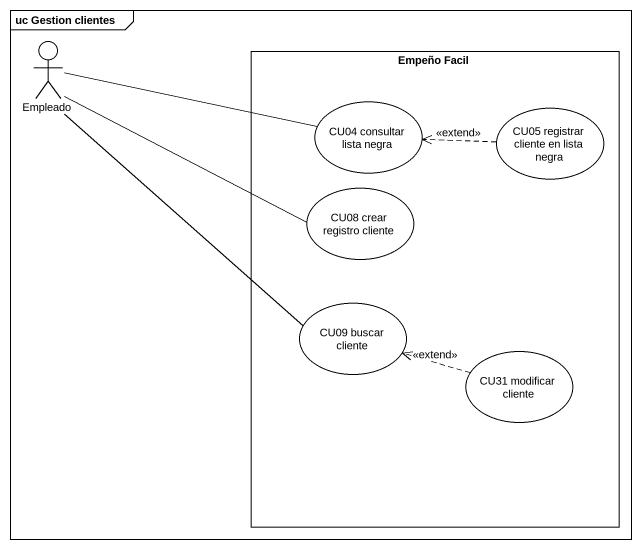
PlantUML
@startuml
mainframe uc Gestion clientes
actor Empleado
rectangle "Empeño Facil" as Empeño_Facil {
  usecase "CU04 consultar lista negra" as CU04_consultar_lista_negra
  usecase "CU05 registrar cliente en lista negra" as CU05_registrar_cliente_en
  usecase "CU08 crear registro cliente" as CU08_crear_registro_cliente
  usecase "CU09 buscar cliente" as CU09_buscar_cliente
  usecase "CU31 modificar cliente" as CU31_modificar_cliente
}
Empleado -right- CU04_consultar_lista_negra
Empleado -right- CU08_crear_registro_cliente
Empleado -- CU09_buscar_cliente
CU05_registrar_cliente_en .left.> CU04_consultar_lista_negra : <<extend>>
CU31_modificar_cliente .left.> CU09_buscar_cliente : <<extend>>
@enduml
